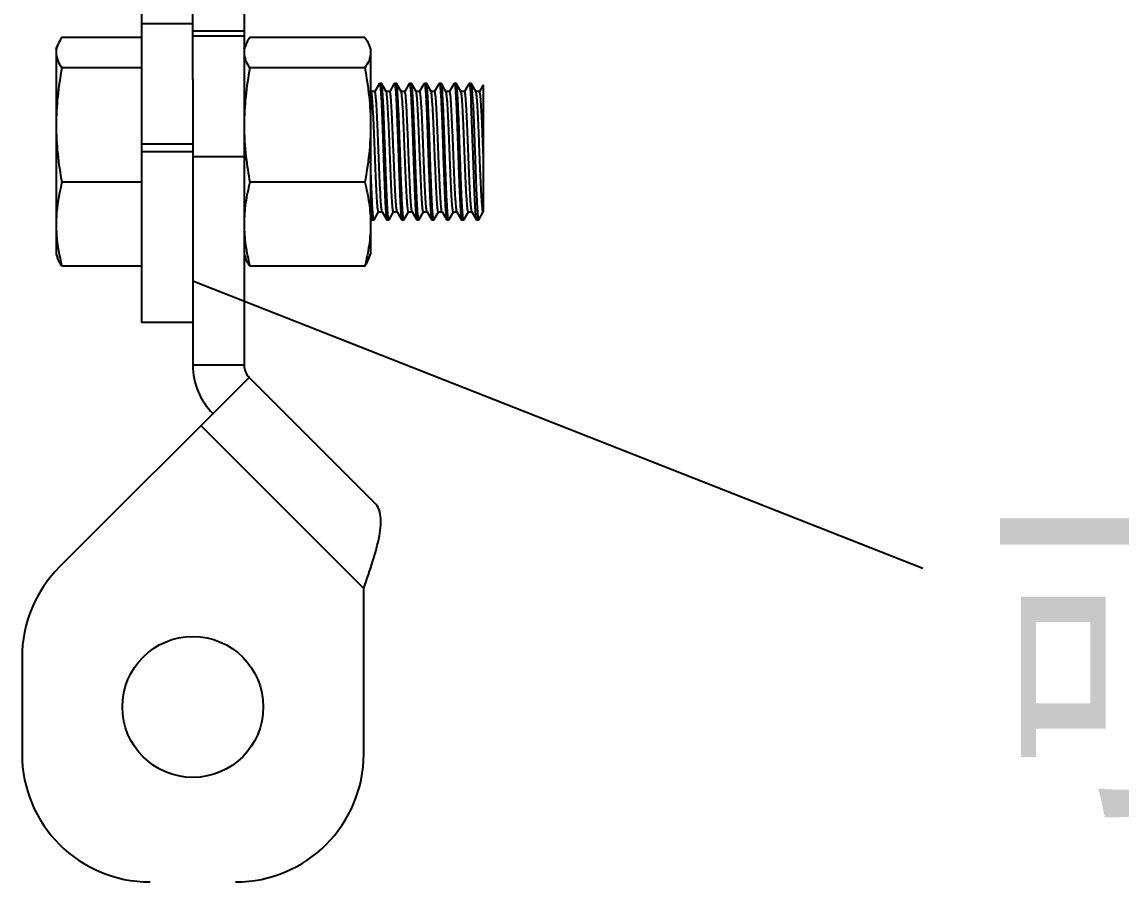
# Model space of a CAD drawing. Extents: x 1031190 to 1725648, y 733081 to 1571294.
# Drawn here: x 1164482 to 1165977, y 1245572 to 1246742 of the extents above; entities that cross this region are included whole.
import ezdxf

# ---------------------------------------------------------------- set-up
doc = ezdxf.new("R2010")
doc.units = 0
doc.header["$LTSCALE"] = 1000
doc.header["$MEASUREMENT"] = 0
doc.layers.add('W_DIM', color=4, linetype='Continuous')
doc.styles.get("Standard").update_dxf_attribs({"font": 'gbenor.shx', "bigfont": 'gbcbig.shx'})
doc.styles.add('wwp100', font='txt.shx', dxfattribs={"width": 0.7, "height": 400, "bigfont": 'hztxt.shx'})
doc.dimstyles.get("Standard").update_dxf_attribs({"dimtxt": 0.18, "dimasz": 0.18, "dimexe": 0.18, "dimexo": 0.0625, "dimgap": 0.09, "dimtad": 0, "dimtih": 1, "dimtoh": 1, "dimdec": 4, "dimzin": 0, "dimdsep": 46, "dimtxsty": 'Standard', "dimcen": 0.09, "dimadec": 0, "dimazin": 0, "dimtfac": 1, "dimtdec": 4, "dimtofl": 0, "dimtmove": 0, "dimatfit": 3, "dimfxl": 0, "dimtolj": 1, "dimtzin": 0, "dimarcsym": 0})

msp = doc.modelspace()

# ---------------------------------------------------------------- linework, layer by layer
at = {"linetype": 'Continuous'}
for p, q in [((1164645.1, 1246940.1), (1164645.1, 1246333)), ((1164714.8, 1246663.7), (1164714.8, 1246940.1)), ((1164784.5, 1246797.7), (1164784.5, 1246275)), ((1164645.1, 1246739.8), (1164714.8, 1246739.8)), ((1164645.1, 1246720.8), (1164536.8, 1246720.8)), ((1164714.8, 1246729.6), (1164784.5, 1246729.6)), ((1164784.5, 1246722.5), (1164714.8, 1246722.5)), ((1164948.5, 1246720.8), (1164792.3, 1246720.8)), ((1164528.9, 1246704.8), (1164530.8, 1246709.9)), ((1164528.9, 1246704.8), (1164528.9, 1246426)), ((1164784.5, 1246704.8), (1164786.3, 1246709.9)), ((1164954.5, 1246709.9), (1164956.4, 1246704.8)), ((1164956.4, 1246704.8), (1164956.4, 1246426)), ((1164645.1, 1246679.2), (1164536.8, 1246679.2)), ((1164948.5, 1246679.2), (1164792.3, 1246679.2)), ((1164714.8, 1246663.7), (1164714.8, 1246275)), ((1164968.4, 1246658.1), (1164962.2, 1246647.3)), ((1164968.4, 1246658.1), (1164968.6, 1246658.3)), ((1164971.1, 1246658.3), (1164968.6, 1246658.3)), ((1164971.3, 1246658.1), (1164971.1, 1246658.3)), ((1164977.6, 1246647.3), (1164971.3, 1246658.1)), ((1164988.7, 1246658.1), (1164982.5, 1246647.3)), ((1164988.7, 1246658.1), (1164988.9, 1246658.3)), ((1164991.5, 1246658.3), (1164988.9, 1246658.3)), ((1164991.7, 1246658.1), (1164991.5, 1246658.3)), ((1164997.9, 1246647.3), (1164991.7, 1246658.1)), ((1165009.1, 1246658.1), (1165002.8, 1246647.3)), ((1165009.1, 1246658.1), (1165009.3, 1246658.3)), ((1165011.8, 1246658.3), (1165009.3, 1246658.3)), ((1165012, 1246658.1), (1165011.8, 1246658.3)), ((1165018.3, 1246647.3), (1165012, 1246658.1)), ((1165029.4, 1246658.1), (1165023.1, 1246647.3)), ((1165029.4, 1246658.1), (1165029.6, 1246658.3)), ((1165032.1, 1246658.3), (1165029.6, 1246658.3)), ((1165032.3, 1246658.1), (1165032.1, 1246658.3)), ((1165038.6, 1246647.3), (1165032.3, 1246658.1)), ((1165049.7, 1246658.1), (1165043.5, 1246647.3)), ((1165049.7, 1246658.1), (1165049.9, 1246658.3)), ((1165052.5, 1246658.3), (1165049.9, 1246658.3)), ((1165052.7, 1246658.1), (1165052.5, 1246658.3)), ((1165058.9, 1246647.3), (1165052.7, 1246658.1)), ((1165070.1, 1246658.1), (1165063.8, 1246647.3)), ((1165070.1, 1246658.1), (1165070.3, 1246658.3)), ((1165072.8, 1246658.3), (1165070.3, 1246658.3)), ((1165073, 1246658.1), (1165072.8, 1246658.3)), ((1165079.2, 1246647.3), (1165073, 1246658.1)), ((1165090.4, 1246658.1), (1165084.1, 1246647.3)), ((1165090.4, 1246658.1), (1165090.6, 1246658.3)), ((1165093.1, 1246658.3), (1165090.6, 1246658.3)), ((1165093.3, 1246658.1), (1165093.1, 1246658.3)), ((1165099.6, 1246647.3), (1165093.3, 1246658.1)), ((1164957.4, 1246647.1), (1164956.4, 1246648.8)), ((1164962.2, 1246647.3), (1164957.3, 1246647.3)), ((1164982.6, 1246647.3), (1164977.6, 1246647.3)), ((1164977.7, 1246647.1), (1164977.6, 1246647.3)), ((1165002.9, 1246647.3), (1164997.9, 1246647.3)), ((1164998, 1246647.1), (1164997.9, 1246647.3)), ((1165023.2, 1246647.3), (1165018.3, 1246647.3)), ((1165018.4, 1246647.1), (1165018.3, 1246647.3)), ((1165043.6, 1246647.3), (1165038.6, 1246647.3)), ((1165038.7, 1246647.1), (1165038.6, 1246647.3)), ((1165063.9, 1246647.3), (1165058.9, 1246647.3)), ((1165059, 1246647.1), (1165058.9, 1246647.3)), ((1165084.2, 1246647.3), (1165079.2, 1246647.3)), ((1165079.4, 1246647.1), (1165079.2, 1246647.3)), ((1165104.5, 1246647.3), (1165099.6, 1246647.3)), ((1165099.7, 1246647.1), (1165099.6, 1246647.3)), ((1165109.7, 1246656.4), (1165104.5, 1246647.3)), ((1165109.7, 1246656.4), (1165109.7, 1246483.4)), ((1164714.8, 1246575.5), (1164645.1, 1246575.5)), ((1164645.1, 1246565.4), (1164714.8, 1246565.4)), ((1164784.5, 1246558.2), (1164714.8, 1246558.2)), ((1164645.1, 1246523.7), (1164536.8, 1246523.7)), ((1164948.5, 1246523.7), (1164792.3, 1246523.7)), ((1164961.2, 1246472.6), (1164967.4, 1246483.4)), ((1164967.3, 1246483.5), (1164972.3, 1246483.5)), ((1164972.2, 1246483.7), (1164972.3, 1246483.5)), ((1164972.3, 1246483.5), (1164978.6, 1246472.6)), ((1164981.5, 1246472.6), (1164987.7, 1246483.4)), ((1164987.7, 1246483.5), (1164992.6, 1246483.5)), ((1164992.5, 1246483.7), (1164992.6, 1246483.5)), ((1164992.6, 1246483.5), (1164998.9, 1246472.6)), ((1165001.8, 1246472.6), (1165008.1, 1246483.4)), ((1165008, 1246483.5), (1165013, 1246483.5)), ((1165012.8, 1246483.7), (1165013, 1246483.5)), ((1165013, 1246483.5), (1165019.2, 1246472.6)), ((1165022.2, 1246472.6), (1165028.4, 1246483.4)), ((1165028.3, 1246483.5), (1165033.3, 1246483.5)), ((1165033.2, 1246483.7), (1165033.3, 1246483.5)), ((1165033.3, 1246483.5), (1165039.6, 1246472.6)), ((1165042.5, 1246472.6), (1165048.7, 1246483.4)), ((1165048.6, 1246483.5), (1165053.6, 1246483.5)), ((1165053.5, 1246483.7), (1165053.6, 1246483.5)), ((1165053.6, 1246483.5), (1165059.9, 1246472.6)), ((1165062.8, 1246472.6), (1165069, 1246483.4)), ((1165069, 1246483.5), (1165073.9, 1246483.5)), ((1165073.8, 1246483.7), (1165073.9, 1246483.5)), ((1165073.9, 1246483.5), (1165080.2, 1246472.6)), ((1165083.1, 1246472.6), (1165089.4, 1246483.4)), ((1165089.3, 1246483.5), (1165094.3, 1246483.5)), ((1165094.2, 1246483.7), (1165094, 1246484)), ((1165094.2, 1246483.7), (1165094.3, 1246483.5)), ((1165094.3, 1246483.5), (1165100.6, 1246472.6)), ((1165103.5, 1246472.6), (1165109.7, 1246483.4)), ((1165109.6, 1246483.5), (1165109.7, 1246483.5)), ((1164956.4, 1246475.8), (1164958.3, 1246472.6)), ((1164958.3, 1246472.6), (1164958.5, 1246472.4)), ((1164961, 1246472.4), (1164958.5, 1246472.4)), ((1164961.2, 1246472.6), (1164961, 1246472.4)), ((1164978.6, 1246472.6), (1164978.8, 1246472.4)), ((1164981.3, 1246472.4), (1164978.8, 1246472.4)), ((1164981.5, 1246472.6), (1164981.3, 1246472.4)), ((1164998.9, 1246472.6), (1164999.1, 1246472.4)), ((1165001.6, 1246472.4), (1164999.1, 1246472.4)), ((1165001.8, 1246472.6), (1165001.6, 1246472.4)), ((1165019.2, 1246472.6), (1165019.4, 1246472.4)), ((1165022, 1246472.4), (1165019.4, 1246472.4)), ((1165022.2, 1246472.6), (1165022, 1246472.4)), ((1165039.6, 1246472.6), (1165039.8, 1246472.4)), ((1165042.3, 1246472.4), (1165039.8, 1246472.4)), ((1165042.5, 1246472.6), (1165042.3, 1246472.4)), ((1165059.9, 1246472.6), (1165060.1, 1246472.4)), ((1165062.6, 1246472.4), (1165060.1, 1246472.4)), ((1165062.8, 1246472.6), (1165062.6, 1246472.4)), ((1165080.2, 1246472.6), (1165080.4, 1246472.4)), ((1165083, 1246472.4), (1165080.4, 1246472.4)), ((1165083.1, 1246472.6), (1165083, 1246472.4)), ((1165100.7, 1246472.4), (1165100.6, 1246472.6)), ((1165103.3, 1246472.4), (1165100.7, 1246472.4)), ((1165103.3, 1246472.4), (1165103.5, 1246472.6)), ((1164528.9, 1246426), (1164530.8, 1246420.8)), ((1164784.5, 1246426), (1164786.3, 1246420.8)), ((1164954.5, 1246420.8), (1164956.4, 1246426)), ((1164645.1, 1246409.9), (1164536.8, 1246409.9)), ((1164948.5, 1246409.9), (1164792.3, 1246409.9)), ((1164714.8, 1246333), (1164645.1, 1246333)), ((1164784.5, 1246275), (1164714.8, 1246275)), ((1164791.3, 1246258.5), (1164533.5, 1246000.8)), ((1164962.4, 1246087.4), (1164791.3, 1246258.5)), ((1164947.1, 1245971.3), (1164725.6, 1246192.8)), ((1164947.1, 1245746.5), (1164947.1, 1245971.3)), ((1164482.5, 1245877.6), (1164482.5, 1245746.5))]:
    msp.add_line(p, q, dxfattribs=at)
msp.add_circle((1164714.8, 1245810.3), 95.8, dxfattribs=at)
for centre, radius, start, end in [((1164807.7, 1246275), 92.9, 180, 225), ((1164807.7, 1246275), 23.2, 180, 225), ((1164656.7, 1245877.6), 174.2, 135, 180), ((1164656.7, 1245746.5), 174.2, 180, 270), ((1164772.9, 1245746.5), 174.2, 270, 0)]:
    msp.add_arc(centre, radius, start, end, dxfattribs=at)
for points, knots in [([(1164536.8, 1246720.8), (1164536.1, 1246719.9), (1164533.8, 1246716.4), (1164531.8, 1246712.6), (1164530.7, 1246709.7)], [0, 0, 0, 0, 0.262452, 1, 1, 1, 1]), ([(1164792.3, 1246720.8), (1164791.7, 1246719.9), (1164789.3, 1246716.4), (1164787.3, 1246712.6), (1164786.3, 1246709.7)], [0, 0, 0, 0, 0.262452, 1, 1, 1, 1]), ([(1164948.5, 1246720.8), (1164949.2, 1246719.9), (1164951.5, 1246716.4), (1164953.5, 1246712.6), (1164954.6, 1246709.7)], [0, 0, 0, 0, 0.262452, 1, 1, 1, 1]), ([(1164530.7, 1246709.7), (1164530.4, 1246708.9), (1164529.4, 1246705.8), (1164528.9, 1246702.5), (1164528.9, 1246700)], [0, 0, 0, 0, 0.256979, 1, 1, 1, 1]), ([(1164786.3, 1246709.7), (1164786, 1246708.9), (1164785, 1246705.8), (1164784.5, 1246702.5), (1164784.5, 1246700)], [0, 0, 0, 0, 0.256979, 1, 1, 1, 1]), ([(1164954.6, 1246709.7), (1164954.9, 1246708.9), (1164955.9, 1246705.8), (1164956.4, 1246702.5), (1164956.4, 1246700)], [0, 0, 0, 0, 0.256979, 1, 1, 1, 1]), ([(1164528.9, 1246700), (1164528.9, 1246696.4), (1164530.6, 1246688.9), (1164534.5, 1246682.4), (1164536.8, 1246679.2)], [0, 0, 0, 0, 0.473493, 1, 1, 1, 1]), ([(1164784.5, 1246700), (1164784.5, 1246696.4), (1164786.2, 1246688.9), (1164790, 1246682.4), (1164792.3, 1246679.2)], [0, 0, 0, 0, 0.473493, 1, 1, 1, 1]), ([(1164956.4, 1246700), (1164956.4, 1246696.4), (1164954.7, 1246688.9), (1164950.8, 1246682.4), (1164948.5, 1246679.2)], [0, 0, 0, 0, 0.473493, 1, 1, 1, 1]), ([(1164968.6, 1246658.3), (1164968.8, 1246658.3), (1164969.1, 1246657.5), (1164969.3, 1246656.3), (1164969.6, 1246654), (1164969.9, 1246651), (1164970.2, 1246647), (1164970.7, 1246640.3), (1164971, 1246634.9), (1164971.2, 1246631.1)], [0, 0, 0, 0, 0.020019, 0.07017, 0.151772, 0.264355, 0.406919, 0.578181, 1, 1, 1, 1]), ([(1164973.7, 1246631.1), (1164973.5, 1246634.7), (1164973.2, 1246641), (1164972.7, 1246648.4), (1164972.3, 1246653), (1164972, 1246655.4), (1164971.7, 1246657), (1164971.5, 1246657.8), (1164971.3, 1246658.1)], [0, 0, 0, 0, 0.396583, 0.701222, 0.815876, 0.904197, 0.965566, 1, 1, 1, 1]), ([(1164988.9, 1246658.3), (1164989.1, 1246658.3), (1164989.4, 1246657.5), (1164989.6, 1246656.3), (1164989.9, 1246654), (1164990.2, 1246651), (1164990.6, 1246647), (1164991, 1246640.3), (1164991.3, 1246634.9), (1164991.5, 1246631.1)], [0, 0, 0, 0, 0.020001, 0.07014, 0.151733, 0.264317, 0.406882, 0.578148, 1, 1, 1, 1]), ([(1164992.4, 1246654.9), (1164992.3, 1246655.6), (1164992.1, 1246656.7), (1164991.9, 1246657.8), (1164991.7, 1246658.1)], [0, 0, 0, 0, 0.649891, 1, 1, 1, 1]), ([(1165009.3, 1246658.3), (1165009.4, 1246658.3), (1165009.6, 1246657.9), (1165009.9, 1246656.9), (1165010, 1246655.7), (1165010.1, 1246654.9)], [0, 0, 0, 0, 0.086019, 0.276039, 1, 1, 1, 1]), ([(1165014.3, 1246631.1), (1165014.2, 1246634.7), (1165013.8, 1246641), (1165013.3, 1246648.4), (1165012.9, 1246653), (1165012.6, 1246655.4), (1165012.4, 1246657), (1165012.2, 1246657.8), (1165012, 1246658.1)], [0, 0, 0, 0, 0.396585, 0.701214, 0.815871, 0.904193, 0.965566, 1, 1, 1, 1]), ([(1165029.6, 1246658.3), (1165029.8, 1246658.3), (1165030, 1246657.5), (1165030.3, 1246656.3), (1165030.6, 1246654), (1165030.9, 1246651), (1165031.2, 1246647), (1165031.7, 1246640.3), (1165032, 1246634.9), (1165032.1, 1246631.1)], [0, 0, 0, 0, 0.020002, 0.070138, 0.151731, 0.264311, 0.406878, 0.578148, 1, 1, 1, 1]), ([(1165034.7, 1246631.1), (1165034.5, 1246634.7), (1165034.2, 1246641), (1165033.7, 1246648.4), (1165033.2, 1246653), (1165033, 1246655.4), (1165032.7, 1246657), (1165032.5, 1246657.8), (1165032.3, 1246658.1)], [0, 0, 0, 0, 0.396583, 0.701222, 0.815876, 0.904197, 0.965566, 1, 1, 1, 1]), ([(1165049.9, 1246658.3), (1165050.1, 1246658.3), (1165050.4, 1246657.5), (1165050.6, 1246656.3), (1165050.9, 1246654), (1165051.2, 1246651), (1165051.5, 1246647), (1165052, 1246640.3), (1165052.3, 1246634.9), (1165052.5, 1246631.1)], [0, 0, 0, 0, 0.02002, 0.070175, 0.151778, 0.264365, 0.406925, 0.578181, 1, 1, 1, 1]), ([(1165055, 1246631.1), (1165054.8, 1246634.7), (1165054.5, 1246641), (1165054, 1246648.4), (1165053.6, 1246653), (1165053.3, 1246655.4), (1165053, 1246657), (1165052.8, 1246657.8), (1165052.7, 1246658.1)], [0, 0, 0, 0, 0.396587, 0.701221, 0.815874, 0.904193, 0.965565, 1, 1, 1, 1]), ([(1165070.3, 1246658.3), (1165070.4, 1246658.3), (1165070.7, 1246657.5), (1165071, 1246656.3), (1165071.3, 1246654), (1165071.6, 1246651), (1165071.9, 1246647), (1165072.3, 1246640.3), (1165072.6, 1246634.9), (1165072.8, 1246631.1)], [0, 0, 0, 0, 0.020044, 0.070216, 0.151831, 0.264419, 0.406978, 0.578227, 1, 1, 1, 1]), ([(1165075.3, 1246631.1), (1165075.2, 1246634.7), (1165074.8, 1246641), (1165074.3, 1246648.4), (1165073.9, 1246653), (1165073.6, 1246655.4), (1165073.3, 1246657), (1165073.1, 1246657.8), (1165073, 1246658.1)], [0, 0, 0, 0, 0.396583, 0.701215, 0.815872, 0.904194, 0.965566, 1, 1, 1, 1]), ([(1165090.6, 1246658.3), (1165090.8, 1246658.3), (1165091, 1246657.5), (1165091.3, 1246656.3), (1165091.6, 1246654), (1165091.9, 1246651), (1165092.2, 1246647), (1165092.6, 1246640.3), (1165092.9, 1246634.9), (1165093.1, 1246631.1)], [0, 0, 0, 0, 0.01999, 0.070117, 0.151703, 0.264284, 0.406853, 0.578128, 1, 1, 1, 1]), ([(1165095.7, 1246631.1), (1165095.5, 1246634.7), (1165095.1, 1246641), (1165094.7, 1246648.4), (1165094.2, 1246653), (1165094, 1246655.4), (1165093.7, 1246657), (1165093.5, 1246657.8), (1165093.3, 1246658.1)], [0, 0, 0, 0, 0.396583, 0.701222, 0.815876, 0.904197, 0.965566, 1, 1, 1, 1]), ([(1164967.3, 1246483.5), (1164967.2, 1246483.5), (1164966.9, 1246484.1), (1164966.7, 1246485.2), (1164966.3, 1246487.1), (1164966, 1246489.7), (1164965.7, 1246493), (1164965.3, 1246498.6), (1164964.8, 1246507.2), (1164964.2, 1246519), (1164963.6, 1246532.5), (1164963, 1246547.2), (1164962.4, 1246562.6), (1164961.7, 1246578.1), (1164961.1, 1246593.1), (1164960.5, 1246607.1), (1164959.9, 1246619.5), (1164959.3, 1246630), (1164958.7, 1246638.1), (1164958.2, 1246643.2), (1164957.8, 1246645.9), (1164957.5, 1246646.8), (1164957.4, 1246647.1)], [0, 0, 0, 0, 0.002979, 0.01011, 0.021658, 0.037569, 0.057721, 0.081935, 0.141647, 0.214533, 0.297928, 0.388772, 0.483731, 0.57932, 0.672029, 0.758454, 0.835426, 0.900125, 0.95019, 0.983823, 0.99411, 1, 1, 1, 1]), ([(1164972.2, 1246483.7), (1164972, 1246483.9), (1164971.8, 1246484.8), (1164971.3, 1246487.5), (1164970.8, 1246492.6), (1164970.2, 1246500.7), (1164969.7, 1246511.2), (1164969, 1246523.6), (1164968.4, 1246537.6), (1164967.8, 1246552.6), (1164967.2, 1246568.1), (1164966.6, 1246583.5), (1164966, 1246598.2), (1164965.4, 1246611.7), (1164964.8, 1246623.5), (1164964.3, 1246632.1), (1164963.8, 1246637.8), (1164963.5, 1246641.1), (1164963.2, 1246643.6), (1164962.9, 1246645.6), (1164962.7, 1246646.6), (1164962.4, 1246647.3), (1164962.2, 1246647.3)], [0, 0, 0, 0, 0.005873, 0.016149, 0.049758, 0.099805, 0.164491, 0.241456, 0.327881, 0.420594, 0.516191, 0.611162, 0.702019, 0.785427, 0.858327, 0.918049, 0.942268, 0.962424, 0.978338, 0.989888, 0.997021, 1, 1, 1, 1]), ([(1164987.7, 1246483.5), (1164987.5, 1246483.5), (1164987.2, 1246484.1), (1164987, 1246485.2), (1164986.7, 1246487.1), (1164986.4, 1246489.7), (1164986.1, 1246493), (1164985.6, 1246498.6), (1164985.1, 1246507.2), (1164984.5, 1246519), (1164983.9, 1246532.5), (1164983.3, 1246547.2), (1164982.7, 1246562.6), (1164982.1, 1246578.1), (1164981.5, 1246593.1), (1164980.9, 1246607.1), (1164980.2, 1246619.5), (1164979.7, 1246630), (1164979.1, 1246638.1), (1164978.6, 1246643.2), (1164978.1, 1246645.9), (1164977.9, 1246646.8), (1164977.7, 1246647.1)], [0, 0, 0, 0, 0.002978, 0.01011, 0.021657, 0.037569, 0.05772, 0.081935, 0.141646, 0.214533, 0.297927, 0.388772, 0.483732, 0.579321, 0.67203, 0.758455, 0.835427, 0.900125, 0.95019, 0.983823, 0.994113, 1, 1, 1, 1]), ([(1164992.5, 1246483.7), (1164992.4, 1246483.9), (1164992.1, 1246484.8), (1164991.7, 1246487.5), (1164991.2, 1246492.6), (1164990.6, 1246500.7), (1164990, 1246511.2), (1164989.4, 1246523.6), (1164988.8, 1246537.6), (1164988.2, 1246552.6), (1164987.5, 1246568.1), (1164986.9, 1246583.5), (1164986.3, 1246598.2), (1164985.7, 1246611.7), (1164985.1, 1246623.5), (1164984.6, 1246632.1), (1164984.2, 1246637.8), (1164983.8, 1246641.1), (1164983.6, 1246643.6), (1164983.2, 1246645.6), (1164983, 1246646.6), (1164982.7, 1246647.3), (1164982.6, 1246647.3)], [0, 0, 0, 0, 0.005876, 0.016149, 0.049759, 0.099805, 0.164492, 0.241457, 0.327882, 0.420595, 0.516192, 0.611162, 0.702019, 0.785427, 0.858326, 0.918048, 0.942268, 0.962423, 0.978338, 0.989888, 0.997021, 1, 1, 1, 1]), ([(1164994, 1246631.1), (1164993.8, 1246635.9), (1164993.3, 1246643.9), (1164992.8, 1246651.8), (1164992.4, 1246654.9)], [0, 0, 0, 0, 0.610019, 1, 1, 1, 1]), ([(1164998.7, 1246644.2), (1164998.6, 1246644.9), (1164998.4, 1246645.8), (1164998.2, 1246646.8), (1164998, 1246647.1)], [0, 0, 0, 0, 0.639122, 1, 1, 1, 1]), ([(1165008, 1246483.5), (1165007.8, 1246483.5), (1165007.6, 1246484), (1165007.4, 1246484.9), (1165007.1, 1246486.6), (1165006.7, 1246490), (1165006.2, 1246495.8), (1165005.6, 1246504.3), (1165005, 1246514.8), (1165004.5, 1246526.9), (1165003.9, 1246540.2), (1165003.1, 1246559.2), (1165002.2, 1246582.7), (1165001.2, 1246608.5), (1165000.1, 1246628.7), (1164999.3, 1246640), (1164998.7, 1246644.2)], [0, 0, 0, 0, 0.002721, 0.00909, 0.019375, 0.033552, 0.073167, 0.126736, 0.192564, 0.268551, 0.352267, 0.441032, 0.622264, 0.78921, 0.920663, 1, 1, 1, 1]), ([(1165003.8, 1246644.2), (1165003.7, 1246645), (1165003.5, 1246646), (1165003.2, 1246647), (1165003, 1246647.3), (1165002.9, 1246647.3)], [0, 0, 0, 0, 0.718602, 0.909136, 1, 1, 1, 1]), ([(1165012.8, 1246483.7), (1165012.5, 1246484.3), (1165012.2, 1246486.7), (1165011.6, 1246491.3), (1165011.1, 1246498.2), (1165010.5, 1246507.1), (1165010, 1246517.8), (1165009.2, 1246534.7), (1165008.3, 1246557.4), (1165007.2, 1246584.7), (1165006.2, 1246609.7), (1165005.1, 1246629.2), (1165004.4, 1246640.2), (1165003.8, 1246644.2)], [0, 0, 0, 0, 0.014257, 0.043391, 0.086675, 0.142827, 0.210147, 0.286587, 0.457295, 0.634268, 0.796057, 0.923071, 1, 1, 1, 1]), ([(1165010.1, 1246654.9), (1165010.5, 1246651.8), (1165011.1, 1246643.9), (1165011.6, 1246635.9), (1165011.8, 1246631.1)], [0, 0, 0, 0, 0.389981, 1, 1, 1, 1]), ([(1165028.3, 1246483.5), (1165028.1, 1246483.5), (1165027.9, 1246484.1), (1165027.6, 1246485.2), (1165027.3, 1246487.1), (1165027, 1246489.7), (1165026.7, 1246493), (1165026.3, 1246498.6), (1165025.8, 1246507.2), (1165025.2, 1246519), (1165024.6, 1246532.5), (1165023.9, 1246547.2), (1165023.3, 1246562.6), (1165022.7, 1246578.1), (1165022.1, 1246593.1), (1165021.5, 1246607.1), (1165020.9, 1246619.5), (1165020.3, 1246630), (1165019.7, 1246638.1), (1165019.2, 1246643.2), (1165018.7, 1246645.9), (1165018.5, 1246646.8), (1165018.4, 1246647.1)], [0, 0, 0, 0, 0.002979, 0.01011, 0.021658, 0.037569, 0.057721, 0.081935, 0.141646, 0.214533, 0.297928, 0.388772, 0.483732, 0.579321, 0.672029, 0.758455, 0.835426, 0.900125, 0.95019, 0.983823, 0.994111, 1, 1, 1, 1]), ([(1165033.2, 1246483.7), (1165033, 1246483.9), (1165032.8, 1246484.8), (1165032.3, 1246487.5), (1165031.8, 1246492.6), (1165031.2, 1246500.7), (1165030.6, 1246511.2), (1165030, 1246523.6), (1165029.4, 1246537.6), (1165028.8, 1246552.6), (1165028.2, 1246568.1), (1165027.6, 1246583.5), (1165027, 1246598.2), (1165026.4, 1246611.7), (1165025.8, 1246623.5), (1165025.2, 1246632.1), (1165024.8, 1246637.8), (1165024.5, 1246641.1), (1165024.2, 1246643.6), (1165023.9, 1246645.6), (1165023.7, 1246646.6), (1165023.4, 1246647.3), (1165023.2, 1246647.3)], [0, 0, 0, 0, 0.005874, 0.016149, 0.049759, 0.099805, 0.164491, 0.241457, 0.327881, 0.420594, 0.516191, 0.611162, 0.702019, 0.785427, 0.858326, 0.918049, 0.942267, 0.962424, 0.978338, 0.989888, 0.99702, 1, 1, 1, 1]), ([(1165048.6, 1246483.5), (1165048.5, 1246483.5), (1165048.2, 1246484.1), (1165048, 1246485.2), (1165047.7, 1246487.1), (1165047.4, 1246489.7), (1165047.1, 1246493), (1165046.6, 1246498.6), (1165046.1, 1246507.2), (1165045.5, 1246519), (1165044.9, 1246532.5), (1165044.3, 1246547.2), (1165043.7, 1246562.6), (1165043.1, 1246578.1), (1165042.4, 1246593.1), (1165041.8, 1246607.1), (1165041.2, 1246619.5), (1165040.6, 1246630), (1165040, 1246638.1), (1165039.6, 1246643.2), (1165039.1, 1246645.9), (1165038.9, 1246646.8), (1165038.7, 1246647.1)], [0, 0, 0, 0, 0.002977, 0.010111, 0.021656, 0.037569, 0.05772, 0.081935, 0.141646, 0.214533, 0.297927, 0.388772, 0.483731, 0.579321, 0.67203, 0.758455, 0.835427, 0.900126, 0.95019, 0.983823, 0.994112, 1, 1, 1, 1]), ([(1165053.5, 1246483.7), (1165053.3, 1246483.9), (1165053.1, 1246484.8), (1165052.6, 1246487.5), (1165052.2, 1246492.6), (1165051.6, 1246500.7), (1165051, 1246511.2), (1165050.4, 1246523.6), (1165049.7, 1246537.6), (1165049.1, 1246552.6), (1165048.5, 1246568.1), (1165047.9, 1246583.5), (1165047.3, 1246598.2), (1165046.7, 1246611.7), (1165046.1, 1246623.5), (1165045.6, 1246632.1), (1165045.1, 1246637.8), (1165044.8, 1246641.1), (1165044.5, 1246643.6), (1165044.2, 1246645.6), (1165044, 1246646.6), (1165043.7, 1246647.3), (1165043.6, 1246647.3)], [0, 0, 0, 0, 0.005876, 0.016149, 0.049758, 0.099805, 0.164491, 0.241457, 0.327882, 0.420595, 0.516192, 0.611162, 0.702019, 0.785427, 0.858326, 0.918048, 0.942269, 0.962423, 0.978339, 0.989887, 0.997021, 1, 1, 1, 1]), ([(1165069, 1246483.5), (1165068.8, 1246483.5), (1165068.5, 1246484.1), (1165068.3, 1246485.2), (1165068, 1246487.1), (1165067.7, 1246489.7), (1165067.4, 1246493), (1165066.9, 1246498.6), (1165066.4, 1246507.2), (1165065.8, 1246519), (1165065.2, 1246532.5), (1165064.6, 1246547.2), (1165064, 1246562.6), (1165063.4, 1246578.1), (1165062.8, 1246593.1), (1165062.2, 1246607.1), (1165061.6, 1246619.5), (1165061, 1246630), (1165060.4, 1246638.1), (1165059.9, 1246643.2), (1165059.4, 1246645.9), (1165059.2, 1246646.8), (1165059, 1246647.1)], [0, 0, 0, 0, 0.002979, 0.010111, 0.021657, 0.037569, 0.05772, 0.081936, 0.141647, 0.214533, 0.297928, 0.388772, 0.483731, 0.57932, 0.672029, 0.758454, 0.835426, 0.900125, 0.95019, 0.983823, 0.99411, 1, 1, 1, 1]), ([(1165073.8, 1246483.7), (1165073.7, 1246483.9), (1165073.4, 1246484.8), (1165073, 1246487.5), (1165072.5, 1246492.6), (1165071.9, 1246500.7), (1165071.3, 1246511.2), (1165070.7, 1246523.6), (1165070.1, 1246537.6), (1165069.5, 1246552.6), (1165068.9, 1246568.1), (1165068.2, 1246583.5), (1165067.6, 1246598.2), (1165067, 1246611.7), (1165066.4, 1246623.5), (1165065.9, 1246632.1), (1165065.5, 1246637.8), (1165065.2, 1246641.1), (1165064.9, 1246643.6), (1165064.6, 1246645.6), (1165064.3, 1246646.6), (1165064, 1246647.3), (1165063.9, 1246647.3)], [0, 0, 0, 0, 0.005873, 0.016149, 0.049758, 0.099805, 0.164491, 0.241456, 0.327881, 0.420594, 0.516191, 0.611162, 0.702019, 0.785427, 0.858327, 0.918049, 0.942269, 0.962424, 0.978339, 0.989888, 0.997022, 1, 1, 1, 1]), ([(1165089.3, 1246483.5), (1165089.1, 1246483.5), (1165088.9, 1246484.1), (1165088.6, 1246485.2), (1165088.3, 1246487.1), (1165088, 1246489.7), (1165087.7, 1246493), (1165087.3, 1246498.6), (1165086.7, 1246507.2), (1165086.1, 1246519), (1165085.5, 1246532.5), (1165084.9, 1246547.2), (1165084.3, 1246562.6), (1165083.7, 1246578.1), (1165083.1, 1246593.1), (1165082.5, 1246607.1), (1165081.9, 1246619.5), (1165081.3, 1246630), (1165080.7, 1246638.1), (1165080.2, 1246643.2), (1165079.7, 1246645.9), (1165079.5, 1246646.8), (1165079.4, 1246647.1)], [0, 0, 0, 0, 0.002978, 0.01011, 0.021657, 0.037569, 0.05772, 0.081935, 0.141646, 0.214533, 0.297927, 0.388772, 0.483731, 0.579321, 0.67203, 0.758455, 0.835427, 0.900125, 0.95019, 0.983823, 0.994112, 1, 1, 1, 1]), ([(1165094, 1246484), (1165093.7, 1246485), (1165093.3, 1246488.1), (1165092.7, 1246494), (1165092.1, 1246502.5), (1165091.5, 1246513.2), (1165090.9, 1246525.8), (1165090.3, 1246539.8), (1165089.7, 1246554.7), (1165089.1, 1246570), (1165088.5, 1246585.1), (1165087.9, 1246599.5), (1165087.3, 1246612.7), (1165086.7, 1246624.2), (1165086.2, 1246632.5), (1165085.8, 1246638), (1165085.5, 1246641.2), (1165085.2, 1246643.7), (1165084.9, 1246645.6), (1165084.6, 1246646.6), (1165084.4, 1246647.3), (1165084.2, 1246647.3)], [0, 0, 0, 0, 0.019897, 0.056676, 0.109137, 0.175441, 0.253237, 0.339756, 0.431917, 0.526433, 0.619936, 0.709092, 0.790724, 0.861926, 0.920168, 0.943766, 0.963396, 0.978892, 0.990136, 0.997084, 1, 1, 1, 1]), ([(1165109.1, 1246484.4), (1165108.8, 1246485.6), (1165108.4, 1246488.9), (1165107.9, 1246495), (1165107.3, 1246503.4), (1165106.5, 1246518.5), (1165105.5, 1246540.5), (1165104.4, 1246568.6), (1165103.5, 1246592.5), (1165102.7, 1246610.4), (1165102.1, 1246621.9), (1165101.5, 1246631.5), (1165101, 1246638.9), (1165100.5, 1246643.5), (1165100, 1246646), (1165099.8, 1246646.8), (1165099.7, 1246647.1)], [0, 0, 0, 0, 0.022388, 0.060418, 0.112907, 0.178138, 0.337854, 0.518579, 0.696535, 0.777057, 0.84831, 0.907938, 0.953977, 0.984939, 0.994467, 1, 1, 1, 1]), ([(1165109.7, 1246562.9), (1165109.5, 1246568.4), (1165109.1, 1246579.1), (1165108.4, 1246594.6), (1165107.8, 1246609), (1165107.2, 1246621.6), (1165106.6, 1246630.9), (1165106.2, 1246637), (1165105.9, 1246640.5), (1165105.6, 1246643.3), (1165105.2, 1246645.4), (1165105, 1246646.5), (1165104.7, 1246647.3), (1165104.5, 1246647.3)], [0, 0, 0, 0, 0.192962, 0.379367, 0.551818, 0.703439, 0.828214, 0.878947, 0.921217, 0.954624, 0.978873, 0.993832, 1, 1, 1, 1]), ([(1164971.2, 1246631.1), (1164971.5, 1246624), (1164972.2, 1246608.6), (1164973, 1246584.3), (1164973.9, 1246558.5), (1164974.8, 1246533.3), (1164975.6, 1246513.6), (1164976.2, 1246499.6), (1164976.7, 1246491), (1164977.1, 1246484), (1164977.5, 1246478.5), (1164978, 1246475), (1164978.3, 1246473.1), (1164978.6, 1246472.6)], [0, 0, 0, 0, 0.134266, 0.291405, 0.458589, 0.622157, 0.76875, 0.831861, 0.886406, 0.93127, 0.965547, 0.98857, 1, 1, 1, 1]), ([(1164981.3, 1246472.4), (1164981.2, 1246472.4), (1164981, 1246472.9), (1164980.8, 1246473.6), (1164980.6, 1246474.9), (1164980.2, 1246477.5), (1164979.8, 1246482), (1164979.4, 1246488.6), (1164978.9, 1246497), (1164978.4, 1246506.8), (1164978, 1246517.9), (1164977.3, 1246534.5), (1164976.5, 1246556.5), (1164975.6, 1246583), (1164974.7, 1246607.9), (1164974.1, 1246623.8), (1164973.7, 1246631.1)], [0, 0, 0, 0, 0.002174, 0.007143, 0.015155, 0.026218, 0.057308, 0.0998, 0.152795, 0.215156, 0.285539, 0.362424, 0.528951, 0.700411, 0.862061, 1, 1, 1, 1]), ([(1164991.5, 1246631.1), (1164991.8, 1246624), (1164992.5, 1246608.6), (1164993.4, 1246584.3), (1164994.3, 1246558.5), (1164995.2, 1246533.3), (1164995.9, 1246513.6), (1164996.6, 1246499.6), (1164997, 1246491), (1164997.5, 1246484), (1164997.9, 1246478.5), (1164998.4, 1246475), (1164998.6, 1246473.1), (1164998.9, 1246472.6)], [0, 0, 0, 0, 0.134269, 0.291411, 0.458596, 0.622169, 0.768759, 0.831867, 0.886409, 0.931272, 0.965549, 0.988571, 1, 1, 1, 1]), ([(1165001.6, 1246472.4), (1165001.5, 1246472.4), (1165001.3, 1246472.9), (1165001.1, 1246473.6), (1165000.9, 1246474.9), (1165000.5, 1246477.5), (1165000.1, 1246482), (1164999.7, 1246488.6), (1164999.2, 1246497), (1164998.8, 1246506.8), (1164998.3, 1246517.9), (1164997.6, 1246534.5), (1164996.9, 1246556.5), (1164996, 1246583), (1164995, 1246607.9), (1164994.4, 1246623.8), (1164994, 1246631.1)], [0, 0, 0, 0, 0.002174, 0.007143, 0.015155, 0.026219, 0.057308, 0.099801, 0.152799, 0.215164, 0.285548, 0.362433, 0.52896, 0.700423, 0.862066, 1, 1, 1, 1]), ([(1165011.8, 1246631.1), (1165012.2, 1246624), (1165012.8, 1246608.6), (1165013.7, 1246584.3), (1165014.6, 1246558.5), (1165015.5, 1246533.3), (1165016.2, 1246513.6), (1165016.9, 1246499.6), (1165017.3, 1246491), (1165017.8, 1246484), (1165018.2, 1246478.5), (1165018.7, 1246475), (1165018.9, 1246473.1), (1165019.2, 1246472.6)], [0, 0, 0, 0, 0.134265, 0.291401, 0.458586, 0.622159, 0.768752, 0.831864, 0.886409, 0.931273, 0.965549, 0.988571, 1, 1, 1, 1]), ([(1165022, 1246472.4), (1165021.9, 1246472.4), (1165021.6, 1246472.9), (1165021.5, 1246473.6), (1165021.2, 1246474.9), (1165020.9, 1246477.5), (1165020.5, 1246482), (1165020, 1246488.6), (1165019.5, 1246497), (1165019.1, 1246506.8), (1165018.6, 1246517.9), (1165018, 1246534.5), (1165017.2, 1246556.5), (1165016.3, 1246583), (1165015.4, 1246607.9), (1165014.7, 1246623.8), (1165014.3, 1246631.1)], [0, 0, 0, 0, 0.00218, 0.007155, 0.015172, 0.026242, 0.05734, 0.099838, 0.152839, 0.215202, 0.285583, 0.362465, 0.528987, 0.700438, 0.862073, 1, 1, 1, 1]), ([(1165032.1, 1246631.1), (1165032.5, 1246624), (1165033.1, 1246608.6), (1165034, 1246584.3), (1165034.9, 1246558.5), (1165035.8, 1246533.3), (1165036.6, 1246513.6), (1165037.2, 1246499.6), (1165037.7, 1246491), (1165038.1, 1246484), (1165038.5, 1246478.5), (1165039, 1246475), (1165039.3, 1246473.1), (1165039.6, 1246472.6)], [0, 0, 0, 0, 0.134268, 0.29141, 0.458592, 0.622161, 0.768754, 0.831863, 0.886406, 0.93127, 0.965548, 0.98857, 1, 1, 1, 1]), ([(1165042.3, 1246472.4), (1165042.2, 1246472.4), (1165042, 1246472.9), (1165041.8, 1246473.6), (1165041.5, 1246474.9), (1165041.2, 1246477.5), (1165040.8, 1246482), (1165040.3, 1246488.6), (1165039.9, 1246497), (1165039.4, 1246506.8), (1165038.9, 1246517.9), (1165038.3, 1246534.5), (1165037.5, 1246556.5), (1165036.6, 1246583), (1165035.7, 1246607.9), (1165035, 1246623.8), (1165034.7, 1246631.1)], [0, 0, 0, 0, 0.002173, 0.007141, 0.015151, 0.026214, 0.057302, 0.099793, 0.152788, 0.21515, 0.285533, 0.362419, 0.528947, 0.70041, 0.862061, 1, 1, 1, 1]), ([(1165052.5, 1246631.1), (1165052.8, 1246624), (1165053.5, 1246608.6), (1165054.4, 1246584.3), (1165055.2, 1246558.5), (1165056.1, 1246533.3), (1165056.9, 1246513.6), (1165057.5, 1246499.6), (1165058, 1246491), (1165058.5, 1246484), (1165058.9, 1246478.5), (1165059.4, 1246475), (1165059.6, 1246473.1), (1165059.9, 1246472.6)], [0, 0, 0, 0, 0.134269, 0.291408, 0.458594, 0.622169, 0.768759, 0.831867, 0.88641, 0.931273, 0.96555, 0.988571, 1, 1, 1, 1]), ([(1165062.6, 1246472.4), (1165062.5, 1246472.4), (1165062.3, 1246472.9), (1165062.1, 1246473.6), (1165061.9, 1246474.9), (1165061.5, 1246477.5), (1165061.1, 1246482), (1165060.7, 1246488.6), (1165060.2, 1246497), (1165059.7, 1246506.8), (1165059.3, 1246517.9), (1165058.6, 1246534.5), (1165057.8, 1246556.5), (1165056.9, 1246583), (1165056, 1246607.9), (1165055.4, 1246623.8), (1165055, 1246631.1)], [0, 0, 0, 0, 0.002177, 0.007149, 0.015164, 0.026231, 0.057324, 0.099819, 0.152819, 0.215184, 0.285568, 0.362452, 0.528978, 0.700435, 0.86207, 1, 1, 1, 1]), ([(1165072.8, 1246631.1), (1165073.1, 1246624), (1165073.8, 1246608.6), (1165074.7, 1246584.3), (1165075.6, 1246558.5), (1165076.5, 1246533.3), (1165077.2, 1246513.6), (1165077.9, 1246499.6), (1165078.3, 1246491), (1165078.8, 1246484), (1165079.2, 1246478.5), (1165079.7, 1246475), (1165079.9, 1246473.1), (1165080.2, 1246472.6)], [0, 0, 0, 0, 0.134264, 0.291401, 0.458586, 0.622157, 0.76875, 0.831862, 0.886407, 0.931271, 0.965549, 0.988571, 1, 1, 1, 1]), ([(1165083, 1246472.4), (1165082.8, 1246472.4), (1165082.6, 1246472.9), (1165082.4, 1246473.6), (1165082.2, 1246474.9), (1165081.9, 1246477.5), (1165081.5, 1246482), (1165081, 1246488.6), (1165080.5, 1246497), (1165080.1, 1246506.8), (1165079.6, 1246517.9), (1165079, 1246534.5), (1165078.2, 1246556.5), (1165077.3, 1246583), (1165076.4, 1246607.9), (1165075.7, 1246623.8), (1165075.3, 1246631.1)], [0, 0, 0, 0, 0.002178, 0.007152, 0.015168, 0.026236, 0.057331, 0.099828, 0.152827, 0.215189, 0.28557, 0.362453, 0.528977, 0.70043, 0.862069, 1, 1, 1, 1]), ([(1165100.6, 1246472.6), (1165100.2, 1246473.1), (1165100, 1246475), (1165099.5, 1246478.5), (1165099.1, 1246484), (1165098.6, 1246491), (1165098.2, 1246499.6), (1165097.6, 1246513.6), (1165096.8, 1246533.3), (1165095.9, 1246558.5), (1165095, 1246584.3), (1165094.1, 1246608.6), (1165093.5, 1246624), (1165093.1, 1246631.1)], [0, 0, 0, 0, 0.011429, 0.034451, 0.068729, 0.113593, 0.168136, 0.231245, 0.377839, 0.541409, 0.708594, 0.865732, 1, 1, 1, 1]), ([(1165095.7, 1246631.1), (1165096, 1246623.8), (1165096.7, 1246607.9), (1165097.6, 1246583), (1165098.5, 1246556.5), (1165099.3, 1246534.5), (1165099.9, 1246517.9), (1165100.4, 1246506.8), (1165100.9, 1246497), (1165101.3, 1246488.6), (1165101.8, 1246482), (1165102.2, 1246477.5), (1165102.5, 1246474.9), (1165102.8, 1246473.6), (1165102.9, 1246472.9), (1165103.2, 1246472.4), (1165103.3, 1246472.4)], [0, 0, 0, 0, 0.137926, 0.299558, 0.471009, 0.637528, 0.714411, 0.784795, 0.847159, 0.900159, 0.942659, 0.973758, 0.984827, 0.992845, 0.99782, 1, 1, 1, 1]), ([(1164961, 1246472.4), (1164960.8, 1246472.4), (1164960.6, 1246473.1), (1164960.4, 1246474.1), (1164960.1, 1246476), (1164959.8, 1246478.5), (1164959.5, 1246481.7), (1164959.1, 1246487.2), (1164958.6, 1246495.7), (1164958.1, 1246507.4), (1164957.5, 1246520.9), (1164956.9, 1246535.8), (1164956.6, 1246546.2), (1164956.4, 1246551.6)], [0, 0, 0, 0, 0.005867, 0.020155, 0.043346, 0.075372, 0.116008, 0.16496, 0.286225, 0.435391, 0.607776, 0.797971, 1, 1, 1, 1]), ([(1164536.8, 1246523.7), (1164535.6, 1246519), (1164531.2, 1246500.4), (1164528.9, 1246481.1), (1164528.9, 1246466.8)], [0, 0, 0, 0, 0.252048, 1, 1, 1, 1]), ([(1164792.3, 1246523.7), (1164789.9, 1246514.4), (1164785.9, 1246495.6), (1164784.5, 1246476.3), (1164784.5, 1246466.8)], [0, 0, 0, 0, 0.502209, 1, 1, 1, 1]), ([(1164948.5, 1246523.7), (1164950.9, 1246514.4), (1164954.9, 1246495.6), (1164956.4, 1246476.3), (1164956.4, 1246466.8)], [0, 0, 0, 0, 0.502209, 1, 1, 1, 1]), ([(1164956.4, 1246490.7), (1164956.5, 1246488.3), (1164956.8, 1246484.1), (1164957.2, 1246478.6), (1164957.7, 1246475), (1164957.9, 1246473.1), (1164958.3, 1246472.6)], [0, 0, 0, 0, 0.395055, 0.696899, 0.899558, 1, 1, 1, 1]), ([(1165109.6, 1246483.5), (1165109.5, 1246483.5), (1165109.3, 1246483.9), (1165109.2, 1246484.2), (1165109.1, 1246484.4)], [0, 0, 0, 0, 0.312765, 1, 1, 1, 1]), ([(1164528.9, 1246466.8), (1164528.9, 1246462), (1164529.6, 1246442.8), (1164533.2, 1246423.8), (1164536.8, 1246409.9)], [0, 0, 0, 0, 0.248826, 1, 1, 1, 1]), ([(1164784.5, 1246466.8), (1164784.5, 1246457.2), (1164785.9, 1246438), (1164789.9, 1246419.2), (1164792.3, 1246409.9)], [0, 0, 0, 0, 0.497791, 1, 1, 1, 1]), ([(1164956.4, 1246466.8), (1164956.4, 1246457.2), (1164954.9, 1246438), (1164950.9, 1246419.2), (1164948.5, 1246409.9)], [0, 0, 0, 0, 0.497791, 1, 1, 1, 1]), ([(1164536.8, 1246409.9), (1164536.1, 1246410.8), (1164533.8, 1246414.3), (1164531.8, 1246418.1), (1164530.7, 1246421)], [0, 0, 0, 0, 0.262452, 1, 1, 1, 1]), ([(1164792.3, 1246409.9), (1164791.7, 1246410.8), (1164789.3, 1246414.3), (1164787.3, 1246418.1), (1164786.3, 1246421)], [0, 0, 0, 0, 0.262452, 1, 1, 1, 1]), ([(1164948.5, 1246409.9), (1164949.2, 1246410.8), (1164951.5, 1246414.3), (1164953.5, 1246418.1), (1164954.6, 1246421)], [0, 0, 0, 0, 0.262452, 1, 1, 1, 1]), ([(1164947.1, 1245971.3), (1164951.4, 1245983.8), (1164959.5, 1246007.4), (1164967.6, 1246036.1), (1164970.5, 1246056.7), (1164970.6, 1246072), (1164966.9, 1246082.9), (1164962.4, 1246087.4)], [0, 0, 0, 0, 0.328857, 0.618406, 0.739037, 0.8414, 1, 1, 1, 1])]:
    msp.add_open_spline(points, degree=3, knots=knots, dxfattribs=at)
for points in [[(1164536.8, 1246679.2), (1164531.9, 1246653.6), (1164528.9, 1246627.5), (1164528.9, 1246601.4)], [(1164792.3, 1246679.2), (1164787.5, 1246653.6), (1164784.5, 1246627.5), (1164784.5, 1246601.4)], [(1164948.5, 1246679.2), (1164953.4, 1246653.6), (1164956.4, 1246627.5), (1164956.4, 1246601.4)], [(1164528.9, 1246601.4), (1164528.9, 1246575.4), (1164531.9, 1246549.3), (1164536.8, 1246523.7)], [(1164784.5, 1246601.4), (1164784.5, 1246587.1), (1164785.4, 1246572.7), (1164787, 1246558.4)], [(1164956.4, 1246601.4), (1164956.4, 1246575.4), (1164953.4, 1246549.3), (1164948.5, 1246523.7)], [(1164787, 1246558.4), (1164788.3, 1246546.8), (1164790.1, 1246535.2), (1164792.3, 1246523.7)]]:
    msp.add_open_spline(points, degree=3, dxfattribs=at)

# ---------------------------------------------------------------- texts
at = {"layer": 'W_DIM', "color": 7, "style": 'wwp100', "width": 0.7}
msp.add_text('可调式铰链A', height=400, dxfattribs=at).set_placement((1165796.6, 1245659.3))

# ---------------------------------------------------------------- leaders
msp.add_leader([(1164714.8, 1246389.8), (1165707.1, 1245999.2)], dimstyle='Standard', override={"dimgap": 20, "dimtad": 0})

doc.saveas('drawing.dxf')
